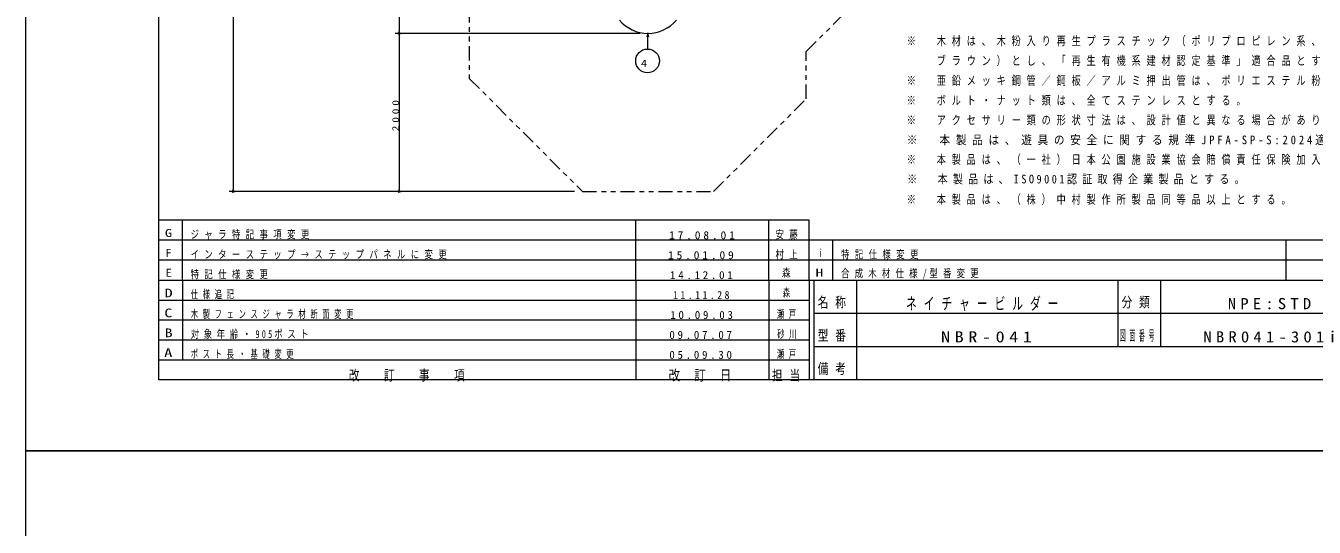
# Model space of a CAD drawing. Units: millimetres on the paper. Extents: x 0 to 420, y -594 to 297.
# Drawn here: x 0 to 271.4, y -16.1 to 89.6 of the extents above; entities that cross this region are included whole.
import ezdxf
from ezdxf.enums import TextEntityAlignment as Align

# ---------------------------------------------------------------- set-up
doc = ezdxf.new("R2010")
doc.units = ezdxf.units.MM
doc.linetypes.add('USER3', pattern=[8, 3, -1, 1, -1, 1, -1])
for name, color, linetype, lineweight in [('0_2', 7, 'Continuous', 13), ('2D', 7, 'Continuous', 13), ('2D_DIMENSION', 7, 'Continuous', 13), ('2D_OUTLINE', 7, 'USER3', 13), ('AM_5', 7, 'Continuous', 13), ('FMT', 7, 'Continuous', 13), ('FMT-TXT', 7, 'Continuous', 13), ('TEXT', 7, 'Continuous', 13)]:
    doc.layers.add(name, color=color, linetype=linetype, lineweight=lineweight)
doc.styles.add('ＭＳ ゴシック', font='')
doc.styles.get('ＭＳ ゴシック').set_extended_font_data('MS Gothic')

msp = doc.modelspace()

# ---------------------------------------------------------------- linework, layer by layer
at = {"layer": '0_2'}
for p, q in [((78.652, 88.005), (78.652, 88.422)), ((78.653, 88.005), (78.653, 87.589)), ((43.688, 54.674), (43.688, 55.091)), ((78.653, 54.674), (78.653, 55.091))]:
    msp.add_line(p, q, dxfattribs=at)
for points in [[(0, 297), (420, 297), (420, 0), (0, 0)], [(0, 0), (420, 0), (420, -297), (0, -297)]]:
    msp.add_lwpolyline(points, close=True, dxfattribs=at)
for centre in [(78.652, 88.005), (78.653, 88.005), (43.688, 54.674), (78.653, 54.674)]:
    msp.add_circle(centre, 0.208, dxfattribs=at)
at = {"layer": '2D'}
msp.add_arc((131.044, 95.839), 7.831, 220.12452, 319.87548, dxfattribs=at)
at = {"layer": '2D_DIMENSION'}
for p, q in [((43.688, 259.224), (43.688, 55.091)), ((78.652, 229.224), (78.652, 88.422)), ((129.417, 88.005), (77.819, 88.005)), ((129.417, 88.005), (77.82, 88.005)), ((78.653, 87.589), (78.653, 55.091)), ((115.57, 54.674), (42.855, 54.674)), ((115.57, 54.674), (77.82, 54.674))]:
    msp.add_line(p, q, dxfattribs=at)
at = {"layer": '2D_OUTLINE'}
for p, q in [((164.377, 84.18), (196.441, 116.244)), ((93.419, 109.316), (93.419, 78.492)), ((164.377, 74.2), (164.377, 84.18)), ((93.419, 78.492), (117.237, 54.674)), ((144.851, 54.674), (164.377, 74.2)), ((117.237, 54.674), (144.851, 54.674))]:
    msp.add_line(p, q, dxfattribs=at)
at = {"layer": 'AM_5'}
for p, q in [((131.053, 88.093), (130.817, 87.263)), ((131.002, 84.703), (131.04, 87.26)), ((131.04, 87.26), (131.053, 88.093)), ((131.264, 87.256), (131.053, 88.093)), ((165, 48.6), (28, 48.6)), ((33, 44.4), (33, 48.6)), ((128.5, 44.4), (128.5, 48.6)), ((156.5, 44.4), (156.5, 48.6)), ((165, 44.4), (165, 48.6)), ((165, 44.4), (28, 44.4)), ((33, 36), (33, 44.4)), ((128.5, 36), (128.5, 44.4)), ((156.5, 36), (156.5, 44.4)), ((302, 44.4), (165, 44.4)), ((165, 36), (165, 44.4)), ((170, 40.2), (170, 44.4)), ((265.5, 40.2), (265.5, 44.4)), ((165, 40.2), (28, 40.2)), ((302, 40.2), (165, 40.2)), ((170, 36), (170, 40.2)), ((265.5, 36), (265.5, 40.2))]:
    msp.add_line(p, q, dxfattribs=at)
msp.add_circle((130.965, 82.203), 2.5, dxfattribs=at)
at = {"layer": 'FMT'}
for p, q in [((28, 15), (28, 272)), ((28, 36), (403, 36)), ((33, 36), (33, 19.2)), ((128.5, 36), (128.5, 15)), ((156.5, 36), (156.5, 15)), ((165, 36), (165, 15)), ((166, 36), (166, 15)), ((175, 36), (175, 15)), ((230, 36), (230, 22)), ((239, 36), (239, 22)), ((28, 31.8), (165, 31.8)), ((28, 27.6), (165, 27.6)), ((166, 29), (306, 29)), ((28, 23.4), (165, 23.4)), ((166, 22), (306, 22)), ((28, 19.2), (165, 19.2)), ((403, 15), (28, 15))]:
    msp.add_line(p, q, dxfattribs=at)

# ---------------------------------------------------------------- texts
at = {"layer": '2D_DIMENSION', "insert": (78.625, 67.37), "char_height": 1.405, "attachment_point": 7, "rotation": 90, "style": 'ＭＳ ゴシック'}
msp.add_mtext('\\T1.5;\\W1.25;2000', dxfattribs=at)
at = {"layer": 'AM_5', "style": 'ＭＳ ゴシック', "width": 1.25}
msp.add_text('4', height=1.527, dxfattribs=at).set_placement((129.576, 80.467), align=Align.BOTTOM_LEFT)
at = {"layer": 'FMT-TXT', "style": 'ＭＳ ゴシック'}
for s, height, width, p in [('D', 1.833, 1.35, (29.25, 31.817)), ('森', 1.686, 0.65, (159.439, 31.983)), ('C', 1.833, 1.35, (29.19, 27.617)), ('B', 1.833, 1.35, (29.25, 23.417)), ('A', 1.833, 1.4, (29.131, 19.217))]:
    msp.add_text(s, height=height, dxfattribs=dict(at, width=width)).set_placement(p, align=Align.BOTTOM_LEFT)
at = {"layer": 'FMT-TXT', "attachment_point": 7, "style": 'ＭＳ ゴシック'}
for s, insert, char_height in [('\\T1.64;\\W0.65;仕様追記', (34.755, 31.983), 1.686), ('\\T1.5;\\W0.9;11.11.28', (136.339, 31.983), 1.686), ('\\T1.64;\\W0.75;名称', (166.8, 30), 2.199), ('\\T1.64;\\W0.65;ネイチャービルダー', (185.385, 29.467), 2.566), ('\\T1.64;\\W0.75;分類', (230.8, 30), 2.199), ('\\T1.64;\\W0.65;木製フェンスジャラ材断面変更', (34.755, 27.783), 1.686), ('\\T1.64;\\W0.65;瀬戸', (158.197, 27.783), 1.686), ('\\T1.5;\\W1.1;NPE:STD', (253.174, 29.833), 2.346), ('\\T1.5;10.09.03', (135.748, 27.783), 1.686), ('\\T1.54;\\W0.75;対象年齢・905ポスト', (34.755, 23.583), 1.686), ('\\T1.5;09.07.07', (135.551, 23.583), 1.686), ('\\T1.64;\\W0.65;砂川', (158.266, 23.583), 1.686), ('\\T1.64;\\W0.75;型番', (166.8, 23), 2.199), ('\\T1.5;\\W1.2;NBR-041', (192.763, 22.833), 2.346), ('\\T1.64;\\W0.4;図面番号', (230.43, 23), 2.199), ('\\T1.5;\\W1.1;NBR041-301i', (248.031, 22.833), 2.346), ('\\T1.64;\\W0.65;ポスト長・基礎変更', (34.755, 19.383), 1.686), ('\\T1.5;05.09.30', (135.551, 19.383), 1.686), ('\\T1.64;\\W0.65;瀬戸', (158.197, 19.383), 1.686), ('\\T1.64;\\W0.75;改\u3000訂\u3000事\u3000項', (68.05, 14.6), 2.199), ('\\T1.5;\\W0.8;改\\~訂\\~日', (135.4, 14.6), 2.199), ('\\T1.64;\\W0.75;担当', (157.15, 14.6), 2.199), ('\\T1.64;\\W0.75;備考', (166.8, 16), 2.199)]:
    msp.add_mtext(s, dxfattribs=dict(at, insert=insert, char_height=char_height))
at = {"layer": 'TEXT', "style": 'ＭＳ ゴシック'}
for s, width, p in [('G', 1.35, (29.295, 44.583)), ('F', 1.15, (29.405, 40.383)), ('i', 0.75, (167.007, 40.383)), ('E', 1.2, (29.405, 36.183)), ('森', 0.75, (159.293, 36.183)), ('H', 1.4, (166.35, 36.183))]:
    msp.add_text(s, height=1.686, dxfattribs=dict(at, width=width)).set_placement(p, align=Align.BOTTOM_LEFT)
at = {"layer": 'TEXT', "attachment_point": 7, "style": 'ＭＳ ゴシック'}
for s, insert, char_height in [('\\T1.64;\\W0.75;※\u3000木材は、木粉入り再生プラスチック（ポリプロピレン系、色：サンディー', (185.554, 85.252), 1.833), ('\\T1.64;\\W0.75;\u3000\u3000ブラウン）とし、「再生有機系建材認定基準」適合品とする。', (185.554, 81.085), 1.833), ('\\T1.64;\\W0.75;※\u3000亜鉛メッキ鋼管／鋼板／アルミ押出管は、ポリエステル粉体塗装仕上げとする。', (185.554, 76.919), 1.833), ('\\T1.64;\\W0.75;※\u3000ボルト・ナット類は、全てステンレスとする。', (185.554, 72.752), 1.833), ('\\T1.64;\\W0.75;※\u3000アクセサリー類の形状寸法は、設計値と異なる場合があります。', (185.554, 68.585), 1.833), ('\\T1.53;\\W0.9;※\u3000本製品は、遊具の安全に関する規準JPFA-SP-S:2024適合製品とする。', (185.554, 64.419), 1.833), ('\\T1.64;\\W0.75;※\u3000本製品は、（一社）日本公園施設業協会賠償責任保険加入製品とする。', (185.554, 60.252), 1.833), ('\\T1.51;\\W0.85;※\u3000本製品は、ISO9001認証取得企業製品とする。', (185.633, 56.162), 1.833), ('\\T1.64;\\W0.75;※\u3000本製品は、（株）中村製作所製品同等品以上とする。', (185.554, 51.832), 1.833), ('\\T1.64;\\W0.75;ジャラ特記事項変更', (34.717, 44.583), 1.686), ('\\T1.5;\\W1.05;17.08.01', (135.49, 44.583), 1.686), ('\\T1.64;\\W0.75;安藤', (157.913, 44.583), 1.686), ('\\T1.64;\\W0.75;インターステップ→ステップパネルに変更', (34.717, 40.383), 1.686), ('\\T1.5;\\W1.05;15.01.09', (135.271, 40.383), 1.686), ('\\T1.64;\\W0.75;村上', (157.913, 40.383), 1.686), ('\\T1.64;\\W0.75;特記仕様変更', (171.717, 40.383), 1.686), ('\\T1.64;\\W0.75;特記仕様変更', (34.717, 36.183), 1.686), ('\\T1.62;\\W0.75;合成木材仕様/型番変更', (171.717, 36.183), 1.686), ('\\T1.5;14.12.01', (135.709, 36.183), 1.686)]:
    msp.add_mtext(s, dxfattribs=dict(at, insert=insert, char_height=char_height))

doc.saveas('drawing.dxf')
